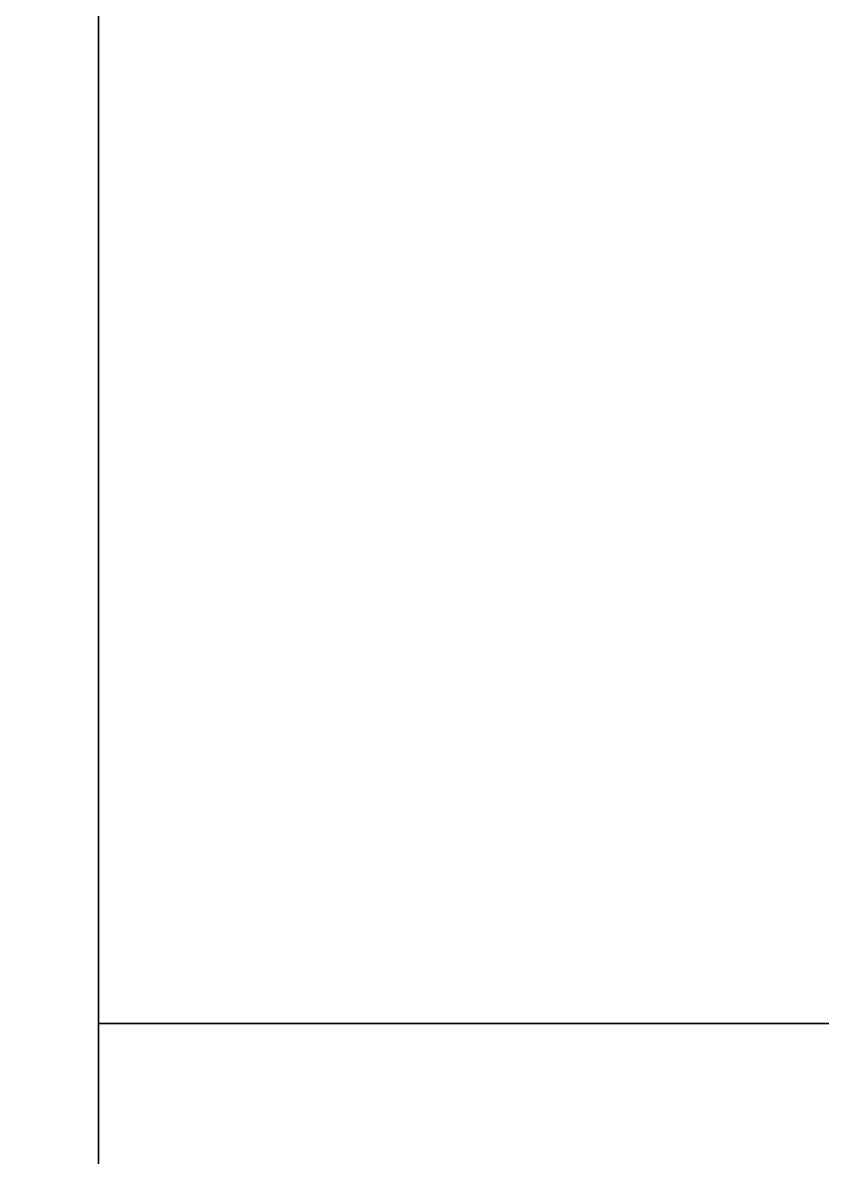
# Model space of a CAD drawing. Extents: x 0 to 5234, y -4951 to 0.
# Drawn here: x 4542.17 to 4561.49, y -2875.06 to -2847.63 of the extents above; entities that cross this region are included whole.
import ezdxf

# ---------------------------------------------------------------- set-up
doc = ezdxf.new("R2010")
doc.units = 0
for name, color, linetype in [('LAYER0', 7, 'CONTINUOUS'), ('LAYER119', 7, 'CONTINUOUS'), ('LAYER120', 7, 'CONTINUOUS'), ('LAYER130', 7, 'CONTINUOUS'), ('LAYER141', 7, 'CONTINUOUS'), ('LAYER222', 7, 'CONTINUOUS'), ('LAYER247', 7, 'CONTINUOUS'), ('LAYER272', 7, 'CONTINUOUS'), ('LAYER297', 7, 'CONTINUOUS')]:
    doc.layers.add(name, color=color, linetype=linetype)

msp = doc.modelspace()

# ---------------------------------------------------------------- linework, layer by layer
at = {"layer": 'LAYER0', "invisible_edges": 1}
for points in [[(5234, 0), (0, -4951), (0, 0), (5234, 0)], [(5234, -4951, 5), (0, 0, 5), (0, -4951, 5), (5234, -4951, 5)], [(0, 0, 5), (5234, -4951, 5), (5234, 0, 5), (0, 0, 5)], [(0, -4951), (5234, 0), (5234, -4951), (0, -4951)]]:
    msp.add_3dface(points, dxfattribs=at)
at = {"layer": 'LAYER119', "invisible_edges": 1}
for points in [[(5039.4, -2010.5, 1939), (4544, -2909.83, 1939), (5039.4, -2909.83, 1939), (5039.4, -2010.5, 1939)], [(4544, -2909.83, 1939), (5039.4, -2010.5, 1939), (4544, -2010.5, 1939), (4544, -2909.83, 1939)], [(4544, -2010.5, 1921), (4544, -2909.83, 1939), (4544, -2010.5, 1939), (4544, -2010.5, 1921)], [(4544, -2909.83, 1939), (4544, -2010.5, 1921), (4544, -2909.83, 1921), (4544, -2909.83, 1939)], [(4544, -2010.5, 1921), (5039.4, -2909.83, 1921), (4544, -2909.83, 1921), (4544, -2010.5, 1921)], [(5039.4, -2909.83, 1921), (4544, -2010.5, 1921), (5039.4, -2010.5, 1921), (5039.4, -2909.83, 1921)]]:
    msp.add_3dface(points, dxfattribs=at)
at = {"layer": 'LAYER120', "invisible_edges": 1}
for points in [[(5039.4, -2010.5, 871), (4544, -2909.83, 871), (5039.4, -2909.83, 871), (5039.4, -2010.5, 871)], [(4544, -2909.83, 871), (5039.4, -2010.5, 871), (4544, -2010.5, 871), (4544, -2909.83, 871)], [(4544, -2010.5, 853), (4544, -2909.83, 871), (4544, -2010.5, 871), (4544, -2010.5, 853)], [(4544, -2909.83, 871), (4544, -2010.5, 853), (4544, -2909.83, 853), (4544, -2909.83, 871)], [(4544, -2010.5, 853), (5039.4, -2909.83, 853), (4544, -2909.83, 853), (4544, -2010.5, 853)], [(5039.4, -2909.83, 853), (4544, -2010.5, 853), (5039.4, -2010.5, 853), (5039.4, -2909.83, 853)]]:
    msp.add_3dface(points, dxfattribs=at)
at = {"layer": 'LAYER130', "invisible_edges": 1}
for points in [[(5064, -2909.83, 85), (4484, -2010.5, 85), (5064, -2010.5, 85), (5064, -2909.83, 85)], [(4484, -2010.5, 85), (5064, -2909.83, 85), (4484, -2909.83, 85), (4484, -2010.5, 85)], [(4484, -2909.83, 103), (5064, -2010.5, 103), (4484, -2010.5, 103), (4484, -2909.83, 103)], [(5064, -2010.5, 103), (4484, -2909.83, 103), (5064, -2909.83, 103), (5064, -2010.5, 103)]]:
    msp.add_3dface(points, dxfattribs=at)
at = {"layer": 'LAYER141', "invisible_edges": 1}
for points in [[(5064, -2010.5, 2354), (4484, -2909.83, 2354), (5064, -2909.83, 2354), (5064, -2010.5, 2354)], [(4484, -2909.83, 2354), (5064, -2010.5, 2354), (4484, -2010.5, 2354), (4484, -2909.83, 2354)], [(4484, -2010.5, 2336), (5064, -2909.83, 2336), (4484, -2909.83, 2336), (4484, -2010.5, 2336)], [(5064, -2909.83, 2336), (4484, -2010.5, 2336), (5064, -2010.5, 2336), (5064, -2909.83, 2336)]]:
    msp.add_3dface(points, dxfattribs=at)
at = {"layer": 'LAYER222', "invisible_edges": 1}
for points in [[(4544, -2048.5, 106), (4562, -2871.83, 106), (4544, -2871.83, 106), (4544, -2048.5, 106)], [(4562, -2871.83, 106), (4544, -2048.5, 106), (4562, -2048.5, 106), (4562, -2871.83, 106)], [(4562, -2048.5, 264.75), (4544, -2871.83, 264.75), (4562, -2871.83, 264.75), (4562, -2048.5, 264.75)], [(4544, -2871.83, 264.75), (4562, -2048.5, 264.75), (4544, -2048.5, 264.75), (4544, -2871.83, 264.75)], [(4544, -2871.83, 264.75), (4544, -2048.5, 106), (4544, -2871.83, 106), (4544, -2871.83, 264.75)], [(4544, -2048.5, 106), (4544, -2871.83, 264.75), (4544, -2048.5, 264.75), (4544, -2048.5, 106)], [(4544, -2871.83, 264.75), (4562, -2871.83, 106), (4562, -2871.83, 264.75), (4544, -2871.83, 264.75)], [(4562, -2871.83, 106), (4544, -2871.83, 264.75), (4544, -2871.83, 106), (4562, -2871.83, 106)]]:
    msp.add_3dface(points, dxfattribs=at)
at = {"layer": 'LAYER247', "invisible_edges": 1}
for points in [[(4544, -2048.5, 292.75), (4562, -2871.83, 292.75), (4544, -2871.83, 292.75), (4544, -2048.5, 292.75)], [(4562, -2871.83, 292.75), (4544, -2048.5, 292.75), (4562, -2048.5, 292.75), (4562, -2871.83, 292.75)], [(4562, -2048.5, 451.5), (4544, -2871.83, 451.5), (4562, -2871.83, 451.5), (4562, -2048.5, 451.5)], [(4544, -2871.83, 451.5), (4562, -2048.5, 451.5), (4544, -2048.5, 451.5), (4544, -2871.83, 451.5)], [(4544, -2871.83, 451.5), (4544, -2048.5, 292.75), (4544, -2871.83, 292.75), (4544, -2871.83, 451.5)], [(4544, -2048.5, 292.75), (4544, -2871.83, 451.5), (4544, -2048.5, 451.5), (4544, -2048.5, 292.75)], [(4544, -2871.83, 451.5), (4562, -2871.83, 292.75), (4562, -2871.83, 451.5), (4544, -2871.83, 451.5)], [(4562, -2871.83, 292.75), (4544, -2871.83, 451.5), (4544, -2871.83, 292.75), (4562, -2871.83, 292.75)]]:
    msp.add_3dface(points, dxfattribs=at)
at = {"layer": 'LAYER272', "invisible_edges": 1}
for points in [[(4544, -2048.5, 479.5), (4562, -2871.83, 479.5), (4544, -2871.83, 479.5), (4544, -2048.5, 479.5)], [(4562, -2871.83, 479.5), (4544, -2048.5, 479.5), (4562, -2048.5, 479.5), (4562, -2871.83, 479.5)], [(4562, -2048.5, 638.25), (4544, -2871.83, 638.25), (4562, -2871.83, 638.25), (4562, -2048.5, 638.25)], [(4544, -2871.83, 638.25), (4562, -2048.5, 638.25), (4544, -2048.5, 638.25), (4544, -2871.83, 638.25)], [(4544, -2871.83, 638.25), (4544, -2048.5, 479.5), (4544, -2871.83, 479.5), (4544, -2871.83, 638.25)], [(4544, -2048.5, 479.5), (4544, -2871.83, 638.25), (4544, -2048.5, 638.25), (4544, -2048.5, 479.5)], [(4544, -2871.83, 638.25), (4562, -2871.83, 479.5), (4562, -2871.83, 638.25), (4544, -2871.83, 638.25)], [(4562, -2871.83, 479.5), (4544, -2871.83, 638.25), (4544, -2871.83, 479.5), (4562, -2871.83, 479.5)]]:
    msp.add_3dface(points, dxfattribs=at)
at = {"layer": 'LAYER297', "invisible_edges": 1}
for points in [[(4544, -2048.5, 666.25), (4562, -2871.83, 666.25), (4544, -2871.83, 666.25), (4544, -2048.5, 666.25)], [(4562, -2871.83, 666.25), (4544, -2048.5, 666.25), (4562, -2048.5, 666.25), (4562, -2871.83, 666.25)], [(4562, -2048.5, 825), (4544, -2871.83, 825), (4562, -2871.83, 825), (4562, -2048.5, 825)], [(4544, -2871.83, 825), (4562, -2048.5, 825), (4544, -2048.5, 825), (4544, -2871.83, 825)], [(4544, -2871.83, 825), (4544, -2048.5, 666.25), (4544, -2871.83, 666.25), (4544, -2871.83, 825)], [(4544, -2048.5, 666.25), (4544, -2871.83, 825), (4544, -2048.5, 825), (4544, -2048.5, 666.25)], [(4544, -2871.83, 825), (4562, -2871.83, 666.25), (4562, -2871.83, 825), (4544, -2871.83, 825)], [(4562, -2871.83, 666.25), (4544, -2871.83, 825), (4544, -2871.83, 666.25), (4562, -2871.83, 666.25)]]:
    msp.add_3dface(points, dxfattribs=at)

doc.saveas('drawing.dxf')
